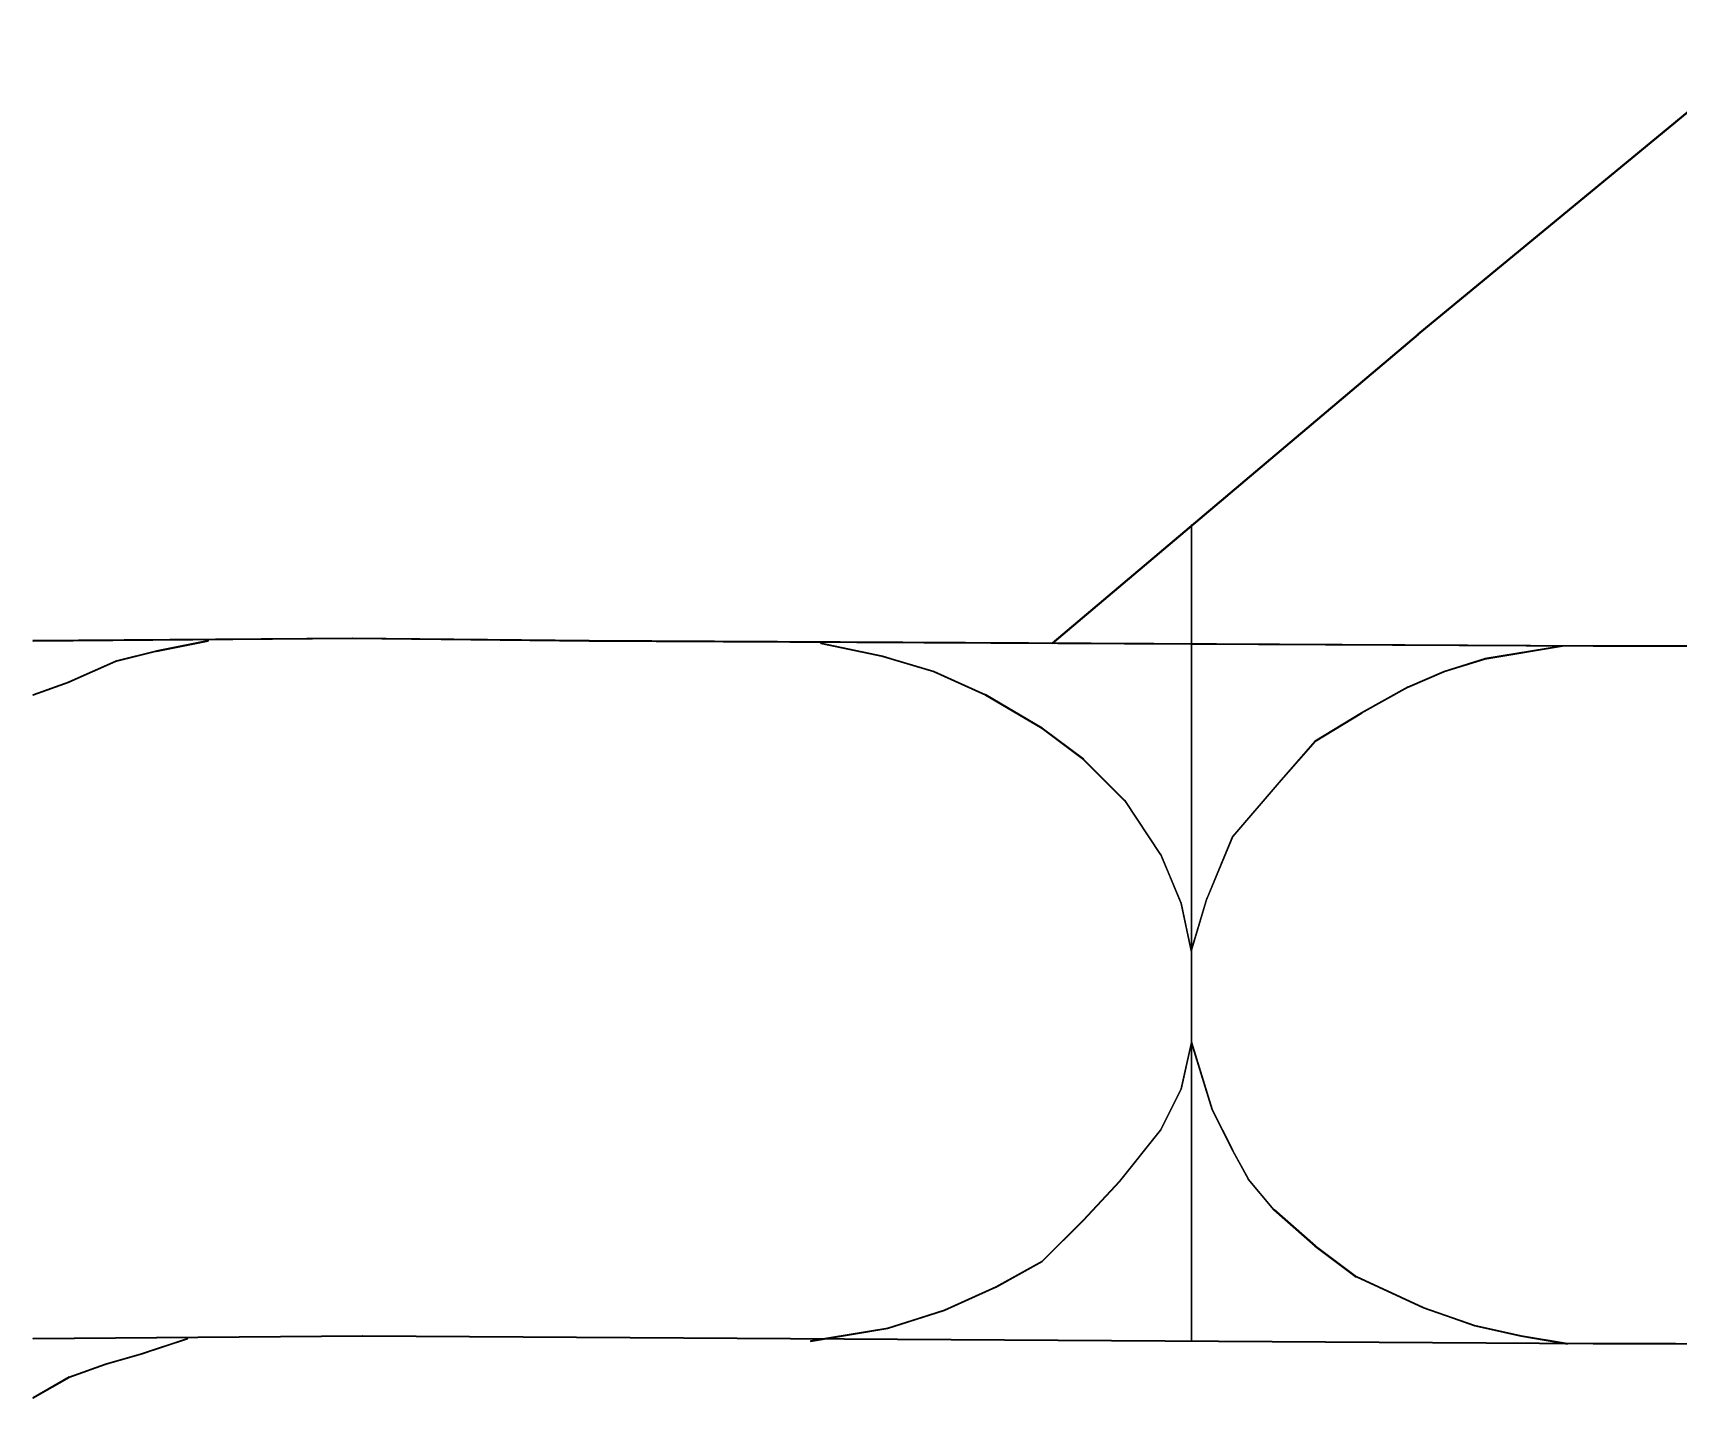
# Model space of a CAD drawing. Extents: x -291248544 to -291003570, y 98625193 to 98746984.
# Drawn here: x -291077317 to -291070004, y 98726748 to 98732816 of the extents above; entities that cross this region are included whole.
import ezdxf

# ---------------------------------------------------------------- set-up
doc = ezdxf.new("R2010")
doc.units = 0

msp = doc.modelspace()

# ---------------------------------------------------------------- linework, layer by layer
at = {"layer": 'mg_to_dxf', "color": 2}
for points in [[(-291069534.69, 98732814.47), (-291069534.55, 98732815.88), (-291071160.39, 98731476.28), (-291071158.98, 98731476.15)], [(-291071158.98, 98731476.15), (-291071159.11, 98731474.74), (-291069533.28, 98732814.34), (-291069534.69, 98732814.47)], [(-291071159.74, 98731475.51), (-291071159.62, 98731476.92), (-291072785.45, 98730102.98), (-291072784.04, 98730102.86)], [(-291072784.04, 98730102.86), (-291072784.16, 98730101.45), (-291071158.34, 98731475.39), (-291071159.74, 98731475.51)], [(-291071158.98, 98731476.15), (-291071160.39, 98731476.28), (-291071159.11, 98731474.74), (-291071158.98, 98731476.15)], [(-291071159.74, 98731475.51), (-291071158.34, 98731475.39), (-291071159.62, 98731476.92), (-291071159.74, 98731475.51)], [(-291072166.44, 98730628.47), (-291072167.44, 98730629.47), (-291072167.44, 98730102.04), (-291072166.44, 98730103.04)], [(-291072166.44, 98730628.47), (-291072165.44, 98730629.47), (-291072167.44, 98730629.47), (-291072166.44, 98730628.47)], [(-291072166.44, 98730103.04), (-291072165.44, 98730102.04), (-291072165.44, 98730629.47), (-291072166.44, 98730628.47)], [(-291075897.72, 98730125.42), (-291075896.72, 98730126.43), (-291077316.79, 98730114.98), (-291077315.78, 98730113.99)], [(-291077315.78, 98730113.99), (-291077316.78, 98730112.98), (-291075896.72, 98730124.43), (-291075897.72, 98730125.42)], [(-291075896.72, 98730125.42), (-291075897.72, 98730126.43), (-291075897.72, 98730124.43), (-291075896.72, 98730125.42)], [(-291074844.86, 98730113.99), (-291074843.85, 98730114.98), (-291075897.72, 98730126.43), (-291075896.72, 98730125.42)], [(-291075897.72, 98730125.42), (-291075896.72, 98730124.43), (-291075896.72, 98730126.43), (-291075897.72, 98730125.42)], [(-291075896.72, 98730125.42), (-291075897.72, 98730124.43), (-291074843.87, 98730112.98), (-291074844.86, 98730113.99)], [(-291077315.78, 98730113.99), (-291077316.79, 98730114.98), (-291077316.78, 98730112.98), (-291077315.78, 98730113.99)], [(-291076767.45, 98730068.09), (-291076766.7, 98730069.3), (-291076950.89, 98730023.26), (-291076949.59, 98730022.55)], [(-291076949.59, 98730022.55), (-291076950.23, 98730021.36), (-291076766.26, 98730067.35), (-291076767.45, 98730068.09)], [(-291076538.58, 98730113.89), (-291076537.79, 98730115.06), (-291076767.68, 98730069.08), (-291076766.48, 98730068.3)], [(-291076766.48, 98730068.3), (-291076767.68, 98730069.08), (-291076767.24, 98730067.13), (-291076766.48, 98730068.3)], [(-291076767.45, 98730068.09), (-291076766.26, 98730067.35), (-291076766.7, 98730069.3), (-291076767.45, 98730068.09)], [(-291076766.48, 98730068.3), (-291076767.24, 98730067.13), (-291076537.4, 98730113.1), (-291076538.58, 98730113.89)], [(-291076538.58, 98730113.89), (-291076537.4, 98730113.1), (-291076537.79, 98730115.06), (-291076538.58, 98730113.89)], [(-291074843.86, 98730113.98), (-291074844.85, 98730114.99), (-291074844.87, 98730112.99), (-291074843.86, 98730113.98)], [(-291074843.86, 98730113.98), (-291074844.87, 98730112.99), (-291070380.67, 98730090.09), (-291070381.66, 98730091.1)], [(-291074844.86, 98730113.99), (-291074843.87, 98730112.98), (-291074843.85, 98730114.98), (-291074844.86, 98730113.99)], [(-291070381.66, 98730091.1), (-291070380.66, 98730092.09), (-291074844.85, 98730114.99), (-291074843.86, 98730113.98)], [(-291073813.9, 98730102.44), (-291073814.68, 98730103.62), (-291073815.09, 98730101.66), (-291073813.9, 98730102.44)], [(-291073813.9, 98730102.44), (-291073815.09, 98730101.66), (-291073539.49, 98730044.25), (-291073540.22, 98730045.42)], [(-291073540.22, 98730045.42), (-291073539, 98730046.19), (-291073814.68, 98730103.62), (-291073813.9, 98730102.44)], [(-291073539.25, 98730045.17), (-291073539.97, 98730046.43), (-291073540.46, 98730044.49), (-291073539.25, 98730045.17)], [(-291073539.25, 98730045.17), (-291073540.46, 98730044.49), (-291073310.72, 98729975.57), (-291073311.33, 98729976.8)], [(-291073540.22, 98730045.42), (-291073539.49, 98730044.25), (-291073539, 98730046.19), (-291073540.22, 98730045.42)], [(-291073311.33, 98729976.8), (-291073310.02, 98729977.45), (-291073539.97, 98730046.43), (-291073539.25, 98730045.17)], [(-291072784.04, 98730102.86), (-291072785.45, 98730102.98), (-291072784.16, 98730101.45), (-291072784.04, 98730102.86)], [(-291072166.44, 98730102.04), (-291072167.44, 98730103.04), (-291072167.44, 98728557.09), (-291072166.44, 98728558.09)], [(-291072166.44, 98730102.04), (-291072165.44, 98730103.04), (-291072167.44, 98730103.04), (-291072166.44, 98730102.04)], [(-291072166.44, 98730103.04), (-291072167.44, 98730102.04), (-291072165.44, 98730102.04), (-291072166.44, 98730103.04)], [(-291072166.44, 98728558.09), (-291072165.44, 98728557.09), (-291072165.44, 98730103.04), (-291072166.44, 98730102.04)], [(-291070518.99, 98730091.01), (-291070518.16, 98730092.16), (-291070862.54, 98730034.77), (-291070861.32, 98730033.96)], [(-291070861.32, 98730033.96), (-291070862.08, 98730032.82), (-291070517.84, 98730090.19), (-291070518.99, 98730091.01)], [(-291070518.99, 98730091.01), (-291070517.84, 98730090.19), (-291070518.16, 98730092.16), (-291070518.99, 98730091.01)], [(-291070380.66, 98730091.09), (-291070381.66, 98730092.09), (-291070381.67, 98730090.09), (-291070380.66, 98730091.09)], [(-291070380.66, 98730091.09), (-291070381.67, 98730090.09), (-291069648.25, 98730090.09), (-291069649.24, 98730091.09)], [(-291069649.24, 98730091.09), (-291069648.24, 98730092.09), (-291070381.66, 98730092.09), (-291070380.66, 98730091.09)], [(-291070381.66, 98730091.1), (-291070380.67, 98730090.09), (-291070380.66, 98730092.09), (-291070381.66, 98730091.1)], [(-291076950.53, 98730022.23), (-291076949.94, 98730023.58), (-291077156.9, 98729931.6), (-291077155.61, 98729931.08)], [(-291077155.61, 98729931.08), (-291077156.15, 98729929.75), (-291076949.29, 98730021.69), (-291076950.53, 98730022.23)], [(-291076949.59, 98730022.55), (-291076950.89, 98730023.26), (-291076950.23, 98730021.36), (-291076949.59, 98730022.55)], [(-291076950.53, 98730022.23), (-291076949.29, 98730021.69), (-291076949.94, 98730023.58), (-291076950.53, 98730022.23)], [(-291073310.4, 98729976.45), (-291073310.96, 98729977.8), (-291073311.66, 98729975.92), (-291073310.4, 98729976.45)], [(-291073310.4, 98729976.45), (-291073311.66, 98729975.92), (-291073081.97, 98729872.56), (-291073082.43, 98729873.86)], [(-291073311.33, 98729976.8), (-291073310.72, 98729975.57), (-291073310.02, 98729977.45), (-291073311.33, 98729976.8)], [(-291073082.43, 98729873.86), (-291073081.05, 98729874.34), (-291073310.96, 98729977.8), (-291073310.4, 98729976.45)], [(-291071045.38, 98729976.46), (-291071044.81, 98729977.79), (-291071206.04, 98729908.69), (-291071204.68, 98729908.19)], [(-291071204.68, 98729908.19), (-291071205.16, 98729906.89), (-291071044.11, 98729975.91), (-291071045.38, 98729976.46)], [(-291070862.29, 98730033.73), (-291070861.57, 98730035), (-291071045.75, 98729977.44), (-291071044.44, 98729976.8)], [(-291071044.44, 98729976.8), (-291071045.75, 98729977.44), (-291071045.05, 98729975.57), (-291071044.44, 98729976.8)], [(-291071045.38, 98729976.46), (-291071044.11, 98729975.91), (-291071044.81, 98729977.79), (-291071045.38, 98729976.46)], [(-291071044.44, 98729976.8), (-291071045.05, 98729975.57), (-291070861.11, 98730033.05), (-291070862.29, 98730033.73)], [(-291070861.32, 98730033.96), (-291070862.54, 98730034.77), (-291070862.08, 98730032.82), (-291070861.32, 98730033.96)], [(-291070862.29, 98730033.73), (-291070861.11, 98730033.05), (-291070861.57, 98730035), (-291070862.29, 98730033.73)], [(-291077156.54, 98729930.71), (-291077155.97, 98729931.98), (-291077317.09, 98729874.43), (-291077315.81, 98729873.83)], [(-291077315.81, 98729873.83), (-291077316.42, 98729872.55), (-291077155.22, 98729930.12), (-291077156.54, 98729930.71)], [(-291077155.61, 98729931.08), (-291077156.9, 98729931.6), (-291077156.15, 98729929.75), (-291077155.61, 98729931.08)], [(-291077156.54, 98729930.71), (-291077155.22, 98729930.12), (-291077155.97, 98729931.98), (-291077156.54, 98729930.71)], [(-291071205.58, 98729907.75), (-291071205.14, 98729909.13), (-291071412.07, 98729794.17), (-291071410.7, 98729793.79)], [(-291071410.7, 98729793.79), (-291071411.07, 98729792.44), (-291071204.26, 98729907.33), (-291071205.58, 98729907.75)], [(-291071204.68, 98729908.19), (-291071206.04, 98729908.69), (-291071205.16, 98729906.89), (-291071204.68, 98729908.19)], [(-291071205.58, 98729907.75), (-291071204.26, 98729907.33), (-291071205.14, 98729909.13), (-291071205.58, 98729907.75)], [(-291077315.81, 98729873.83), (-291077317.09, 98729874.43), (-291077316.42, 98729872.55), (-291077315.81, 98729873.83)], [(-291073081.54, 98729873.4), (-291073081.94, 98729874.8), (-291073082.86, 98729873.02), (-291073081.54, 98729873.4)], [(-291073081.54, 98729873.4), (-291073082.86, 98729873.02), (-291072830.33, 98729723.8), (-291072830.63, 98729725.14)], [(-291073082.43, 98729873.86), (-291073081.97, 98729872.56), (-291073081.05, 98729874.34), (-291073082.43, 98729873.86)], [(-291072830.63, 98729725.14), (-291072829.21, 98729725.46), (-291073081.94, 98729874.8), (-291073081.54, 98729873.4)], [(-291071411.56, 98729793.29), (-291071411.21, 98729794.67), (-291071618.21, 98729668.17), (-291071616.69, 98729667.93)], [(-291071616.69, 98729667.93), (-291071616.91, 98729666.63), (-291071410.2, 98729792.95), (-291071411.56, 98729793.29)], [(-291071410.7, 98729793.79), (-291071412.07, 98729794.17), (-291071411.07, 98729792.44), (-291071410.7, 98729793.79)], [(-291071411.56, 98729793.29), (-291071410.2, 98729792.95), (-291071411.21, 98729794.67), (-291071411.56, 98729793.29)], [(-291072829.8, 98729724.58), (-291072830.04, 98729726.02), (-291072831.16, 98729724.35), (-291072829.8, 98729724.58)], [(-291072829.8, 98729724.58), (-291072831.16, 98729724.35), (-291072647.35, 98729586.5), (-291072647.5, 98729587.86)], [(-291072830.63, 98729725.14), (-291072830.33, 98729723.8), (-291072829.21, 98729725.46), (-291072830.63, 98729725.14)], [(-291072647.5, 98729587.86), (-291072646.04, 98729588.01), (-291072830.04, 98729726.02), (-291072829.8, 98729724.58)], [(-291071617.46, 98729667.28), (-291071617.45, 98729668.82), (-291071778.43, 98729484.84), (-291071777.01, 98729484.93)], [(-291071777.01, 98729484.93), (-291071776.92, 98729483.53), (-291071616.14, 98729667.27), (-291071617.46, 98729667.28)], [(-291071616.69, 98729667.93), (-291071618.21, 98729668.17), (-291071616.91, 98729666.63), (-291071616.69, 98729667.93)], [(-291071617.46, 98729667.28), (-291071616.14, 98729667.27), (-291071617.45, 98729668.82), (-291071617.46, 98729667.28)], [(-291072646.74, 98729587.2), (-291072646.79, 98729588.67), (-291072648.11, 98729587.15), (-291072646.74, 98729587.2)], [(-291072646.74, 98729587.2), (-291072648.11, 98729587.15), (-291072464.41, 98729403.46), (-291072464.34, 98729404.8)], [(-291072647.5, 98729587.86), (-291072647.35, 98729586.5), (-291072646.04, 98729588.01), (-291072647.5, 98729587.86)], [(-291072464.34, 98729404.8), (-291072462.86, 98729404.73), (-291072646.79, 98729588.67), (-291072646.74, 98729587.2)], [(-291071777.67, 98729484.18), (-291071777.77, 98729485.59), (-291071984.53, 98729244.38), (-291071983.01, 98729244.62)], [(-291071983.01, 98729244.62), (-291071982.8, 98729243.32), (-291071776.26, 98729484.28), (-291071777.67, 98729484.18)], [(-291071777.01, 98729484.93), (-291071778.43, 98729484.84), (-291071776.92, 98729483.53), (-291071777.01, 98729484.93)], [(-291071777.67, 98729484.18), (-291071776.26, 98729484.28), (-291071777.77, 98729485.59), (-291071777.67, 98729484.18)], [(-291072463.71, 98729404.03), (-291072463.49, 98729405.5), (-291072465.05, 98729404.23), (-291072463.71, 98729404.03)], [(-291072463.71, 98729404.03), (-291072465.05, 98729404.23), (-291072304.38, 98729163.23), (-291072304.05, 98729164.54)], [(-291072464.34, 98729404.8), (-291072464.41, 98729403.46), (-291072462.86, 98729404.73), (-291072464.34, 98729404.8)], [(-291072304.05, 98729164.54), (-291072302.61, 98729164.18), (-291072463.49, 98729405.5), (-291072463.71, 98729404.03)], [(-291071983.53, 98729243.76), (-291071984, 98729245.23), (-291072098.91, 98728969.45), (-291072097.59, 98728970.04)], [(-291072097.59, 98728970.04), (-291072097.03, 98728968.77), (-291071982.28, 98729244.17), (-291071983.53, 98729243.76)], [(-291071983.01, 98729244.62), (-291071984.53, 98729244.38), (-291071982.8, 98729243.32), (-291071983.01, 98729244.62)], [(-291071983.53, 98729243.76), (-291071982.28, 98729244.17), (-291071984, 98729245.23), (-291071983.53, 98729243.76)], [(-291072303.58, 98729163.66), (-291072303.08, 98729165.06), (-291072304.85, 98729164.11), (-291072303.58, 98729163.66)], [(-291072303.58, 98729163.66), (-291072304.85, 98729164.11), (-291072212.98, 98728945.92), (-291072212.41, 98728947.15)], [(-291072304.05, 98729164.54), (-291072304.38, 98729163.23), (-291072302.61, 98729164.18), (-291072304.05, 98729164.54)], [(-291072212.41, 98728947.15), (-291072211.07, 98728946.52), (-291072303.08, 98729165.06), (-291072303.58, 98729163.66)], [(-291072097.92, 98728969.09), (-291072098.58, 98728970.39), (-291072167.54, 98728740.5), (-291072166.3, 98728741.17)], [(-291072166.3, 98728741.17), (-291072165.63, 98728739.93), (-291072096.69, 98728969.72), (-291072097.92, 98728969.09)], [(-291072097.59, 98728970.04), (-291072098.91, 98728969.45), (-291072097.03, 98728968.77), (-291072097.59, 98728970.04)], [(-291072097.92, 98728969.09), (-291072096.69, 98728969.72), (-291072098.58, 98728970.39), (-291072097.92, 98728969.09)], [(-291072212.12, 98728946.19), (-291072211.36, 98728947.48), (-291072213.28, 98728946.88), (-291072212.12, 98728946.19)], [(-291072212.12, 98728946.19), (-291072213.28, 98728946.88), (-291072167.32, 98728728.55), (-291072166.55, 98728729.74)], [(-291072212.41, 98728947.15), (-291072212.98, 98728945.92), (-291072211.07, 98728946.52), (-291072212.41, 98728947.15)], [(-291072166.55, 98728729.74), (-291072165.36, 98728728.96), (-291072211.36, 98728947.48), (-291072212.12, 98728946.19)], [(-291072166.3, 98728741.17), (-291072167.54, 98728740.5), (-291072165.63, 98728739.93), (-291072166.3, 98728741.17)], [(-291072166.55, 98728729.74), (-291072167.32, 98728728.55), (-291072165.36, 98728728.96), (-291072166.55, 98728729.74)], [(-291072166.44, 98728557.09), (-291072167.44, 98728558.09), (-291072167.44, 98727000.69), (-291072166.44, 98727001.69)], [(-291072166.44, 98728557.09), (-291072165.44, 98728558.09), (-291072167.44, 98728558.09), (-291072166.44, 98728557.09)], [(-291072166.44, 98728558.09), (-291072167.44, 98728557.09), (-291072165.44, 98728557.09), (-291072166.44, 98728558.09)], [(-291072166.44, 98727001.69), (-291072165.44, 98727000.69), (-291072165.44, 98728558.09), (-291072166.44, 98728557.09)], [(-291072166.55, 98728328.22), (-291072167.31, 98728329.41), (-291072213.28, 98728122.56), (-291072212.11, 98728123.2)], [(-291072212.11, 98728123.2), (-291072211.38, 98728121.88), (-291072165.36, 98728328.98), (-291072166.55, 98728328.22)], [(-291072166.3, 98728328.23), (-291072165.63, 98728329.48), (-291072167.55, 98728328.89), (-291072166.3, 98728328.23)], [(-291072166.3, 98728328.23), (-291072167.55, 98728328.89), (-291072075.67, 98728030.31), (-291072075.04, 98728031.64)], [(-291072166.55, 98728328.22), (-291072165.36, 98728328.98), (-291072167.31, 98728329.41), (-291072166.55, 98728328.22)], [(-291072075.04, 98728031.64), (-291072073.81, 98728031.05), (-291072165.63, 98728329.48), (-291072166.3, 98728328.23)], [(-291072212.44, 98728122.26), (-291072212.94, 98728123.5), (-291072304.84, 98727939.7), (-291072303.55, 98727940.06)], [(-291072303.55, 98727940.06), (-291072303.15, 98727938.61), (-291072211.04, 98728122.82), (-291072212.44, 98728122.26)], [(-291072212.11, 98728123.2), (-291072213.28, 98728122.56), (-291072211.38, 98728121.88), (-291072212.11, 98728123.2)], [(-291072212.44, 98728122.26), (-291072211.04, 98728122.82), (-291072212.94, 98728123.5), (-291072212.44, 98728122.26)], [(-291072074.67, 98728030.71), (-291072074.18, 98728031.98), (-291072076.05, 98728031.23), (-291072074.67, 98728030.71)], [(-291072074.67, 98728030.71), (-291072076.05, 98728031.23), (-291071984, 98727847.14), (-291071983.56, 98727848.5)], [(-291072075.04, 98728031.64), (-291072075.67, 98728030.31), (-291072073.81, 98728031.05), (-291072075.04, 98728031.64)], [(-291071983.56, 98727848.5), (-291071982.23, 98727848.07), (-291072074.18, 98728031.98), (-291072074.67, 98728030.71)], [(-291072304.09, 98727939.21), (-291072304.3, 98727940.54), (-291072487.95, 98727710.99), (-291072486.56, 98727711.11)], [(-291072486.56, 98727711.11), (-291072486.43, 98727709.68), (-291072302.61, 98727939.46), (-291072304.09, 98727939.21)], [(-291072303.55, 98727940.06), (-291072304.84, 98727939.7), (-291072303.15, 98727938.61), (-291072303.55, 98727940.06)], [(-291072304.09, 98727939.21), (-291072302.61, 98727939.46), (-291072304.3, 98727940.54), (-291072304.09, 98727939.21)], [(-291071983.1, 98727847.61), (-291071982.69, 98727848.96), (-291071984.46, 98727848.03), (-291071983.1, 98727847.61)], [(-291071983.1, 98727847.61), (-291071984.46, 98727848.03), (-291071915.26, 98727721.16), (-291071914.91, 98727722.61)], [(-291071983.56, 98727848.5), (-291071984, 98727847.14), (-291071982.23, 98727848.07), (-291071983.56, 98727848.5)], [(-291071914.91, 98727722.61), (-291071913.6, 98727722.29), (-291071982.69, 98727848.96), (-291071983.1, 98727847.61)], [(-291072487.22, 98727710.36), (-291072487.29, 98727711.74), (-291072648.16, 98727539.39), (-291072646.75, 98727539.43)], [(-291072646.75, 98727539.43), (-291072646.72, 98727538), (-291072485.78, 98727710.44), (-291072487.22, 98727710.36)], [(-291072486.56, 98727711.11), (-291072487.95, 98727710.99), (-291072486.43, 98727709.68), (-291072486.56, 98727711.11)], [(-291072487.22, 98727710.36), (-291072485.78, 98727710.44), (-291072487.29, 98727711.74), (-291072487.22, 98727710.36)], [(-291071914.35, 98727721.78), (-291071914.16, 98727723.12), (-291071915.83, 98727721.99), (-291071914.35, 98727721.78)], [(-291071914.35, 98727721.78), (-291071915.83, 98727721.99), (-291071800.63, 98727583.75), (-291071800.55, 98727585.22)], [(-291071914.91, 98727722.61), (-291071915.26, 98727721.16), (-291071913.6, 98727722.29), (-291071914.91, 98727722.61)], [(-291071800.55, 98727585.22), (-291071799.19, 98727585.15), (-291071914.16, 98727723.12), (-291071914.35, 98727721.78)], [(-291071799.85, 98727584.51), (-291071799.89, 98727585.87), (-291071801.33, 98727584.47), (-291071799.85, 98727584.51)], [(-291071799.85, 98727584.51), (-291071801.33, 98727584.47), (-291071617.38, 98727423.51), (-291071617.5, 98727424.95)], [(-291071800.55, 98727585.22), (-291071800.63, 98727583.75), (-291071799.19, 98727585.15), (-291071800.55, 98727585.22)], [(-291071617.5, 98727424.95), (-291071616.12, 98727425.07), (-291071799.89, 98727585.87), (-291071799.85, 98727584.51)], [(-291072647.45, 98727538.71), (-291072647.46, 98727540.11), (-291072831.17, 98727356.41), (-291072829.84, 98727356.31)], [(-291072829.84, 98727356.31), (-291072829.95, 98727354.79), (-291072646.02, 98727538.72), (-291072647.45, 98727538.71)], [(-291072646.75, 98727539.43), (-291072648.16, 98727539.39), (-291072646.72, 98727538), (-291072646.75, 98727539.43)], [(-291072647.45, 98727538.71), (-291072646.02, 98727538.72), (-291072647.46, 98727540.11), (-291072647.45, 98727538.71)], [(-291071616.73, 98727424.32), (-291071616.9, 98727425.7), (-291071618.16, 98727424.14), (-291071616.73, 98727424.32)], [(-291071616.73, 98727424.32), (-291071618.16, 98727424.14), (-291071434.13, 98727286.13), (-291071434.42, 98727287.59)], [(-291071617.5, 98727424.95), (-291071617.38, 98727423.51), (-291071616.12, 98727425.07), (-291071617.5, 98727424.95)], [(-291071434.42, 98727287.59), (-291071433.1, 98727287.85), (-291071616.9, 98727425.7), (-291071616.73, 98727424.32)], [(-291072830.64, 98727355.71), (-291072830.37, 98727357.01), (-291073037.08, 98727242.17), (-291073035.76, 98727241.76)], [(-291073035.76, 98727241.76), (-291073036.18, 98727240.38), (-291072829.15, 98727355.4), (-291072830.64, 98727355.71)], [(-291072829.84, 98727356.31), (-291072831.17, 98727356.41), (-291072829.95, 98727354.79), (-291072829.84, 98727356.31)], [(-291072830.64, 98727355.71), (-291072829.15, 98727355.4), (-291072830.37, 98727357.01), (-291072830.64, 98727355.71)], [(-291071433.56, 98727287.08), (-291071433.96, 98727288.37), (-291071434.99, 98727286.64), (-291071433.56, 98727287.08)], [(-291071433.56, 98727287.08), (-291071434.99, 98727286.64), (-291071136.4, 98727148.83), (-291071136.93, 98727150.17)], [(-291071434.42, 98727287.59), (-291071434.13, 98727286.13), (-291071433.1, 98727287.85), (-291071434.42, 98727287.59)], [(-291071136.93, 98727150.17), (-291071135.64, 98727150.68), (-291071433.96, 98727288.37), (-291071433.56, 98727287.08)], [(-291073036.65, 98727241.31), (-291073036.19, 98727242.62), (-291073265.89, 98727139.25), (-291073264.62, 98727138.72)], [(-291073264.62, 98727138.72), (-291073265.17, 98727137.38), (-291073035.29, 98727240.83), (-291073036.65, 98727241.31)], [(-291073035.76, 98727241.76), (-291073037.08, 98727242.17), (-291073036.18, 98727240.38), (-291073035.76, 98727241.76)], [(-291073036.65, 98727241.31), (-291073035.29, 98727240.83), (-291073036.19, 98727242.62), (-291073036.65, 98727241.31)], [(-291073265.55, 98727138.37), (-291073264.96, 98727139.61), (-291073517.56, 98727059.23), (-291073516.37, 98727058.56)], [(-291073516.37, 98727058.56), (-291073517.09, 98727057.28), (-291073264.24, 98727137.74), (-291073265.55, 98727138.37)], [(-291073264.62, 98727138.72), (-291073265.89, 98727139.25), (-291073265.17, 98727137.38), (-291073264.62, 98727138.72)], [(-291073265.55, 98727138.37), (-291073264.24, 98727137.74), (-291073264.96, 98727139.61), (-291073265.55, 98727138.37)], [(-291071136, 98727149.8), (-291071136.57, 98727151.06), (-291071137.32, 98727149.2), (-291071136, 98727149.8)], [(-291071136, 98727149.8), (-291071137.32, 98727149.2), (-291070907.39, 98727068.73), (-291070908.07, 98727070.02)], [(-291071136.93, 98727150.17), (-291071136.4, 98727148.83), (-291071135.64, 98727150.68), (-291071136.93, 98727150.17)], [(-291070908.07, 98727070.02), (-291070906.85, 98727070.65), (-291071136.57, 98727151.06), (-291071136, 98727149.8)], [(-291073517.34, 98727058.33), (-291073516.59, 98727059.47), (-291073860.83, 98727002.09), (-291073859.68, 98727001.27)], [(-291073859.68, 98727001.27), (-291073860.5, 98727000.12), (-291073516.12, 98727057.52), (-291073517.34, 98727058.33)], [(-291073516.37, 98727058.56), (-291073517.56, 98727059.23), (-291073517.09, 98727057.28), (-291073516.37, 98727058.56)], [(-291073517.34, 98727058.33), (-291073516.12, 98727057.52), (-291073516.59, 98727059.47), (-291073517.34, 98727058.33)], [(-291070907.1, 98727069.75), (-291070907.81, 98727070.93), (-291070908.36, 98727069), (-291070907.1, 98727069.75)], [(-291070907.1, 98727069.75), (-291070908.36, 98727069), (-291070701.3, 98727022.99), (-291070702.09, 98727024.19)], [(-291070908.07, 98727070.02), (-291070907.39, 98727068.73), (-291070906.85, 98727070.65), (-291070908.07, 98727070.02)], [(-291070702.09, 98727024.19), (-291070700.92, 98727024.95), (-291070907.81, 98727070.93), (-291070907.1, 98727069.75)], [(-291075851.94, 98727024.07), (-291075850.94, 98727025.08), (-291077316.79, 98727013.63), (-291077315.78, 98727012.64)], [(-291077315.78, 98727012.64), (-291077316.79, 98727013.63), (-291077316.78, 98727011.63), (-291077315.78, 98727012.64)], [(-291077315.78, 98727012.64), (-291077316.78, 98727011.63), (-291075850.94, 98727023.08), (-291075851.94, 98727024.07)], [(-291076630.11, 98727012.48), (-291076629.48, 98727013.74), (-291076836.4, 98726944.77), (-291076835.16, 98726944.13)], [(-291076835.16, 98726944.13), (-291076835.81, 98726942.86), (-291076628.85, 98727011.84), (-291076630.11, 98727012.48)], [(-291076630.11, 98727012.48), (-291076628.85, 98727011.84), (-291076629.48, 98727013.74), (-291076630.11, 98727012.48)], [(-291075850.94, 98727024.08), (-291075851.94, 98727025.08), (-291075851.94, 98727023.08), (-291075850.94, 98727024.08)], [(-291070381.66, 98726989.75), (-291070380.66, 98726990.74), (-291075851.94, 98727025.08), (-291075850.94, 98727024.08)], [(-291075851.94, 98727024.07), (-291075850.94, 98727023.08), (-291075850.94, 98727025.08), (-291075851.94, 98727024.07)], [(-291075850.94, 98727024.08), (-291075851.94, 98727023.08), (-291070380.67, 98726988.74), (-291070381.66, 98726989.75)], [(-291073859.68, 98727001.27), (-291073860.83, 98727002.09), (-291073860.5, 98727000.12), (-291073859.68, 98727001.27)], [(-291072166.44, 98727001.69), (-291072167.44, 98727000.69), (-291072165.44, 98727000.69), (-291072166.44, 98727001.69)], [(-291070701.11, 98727024), (-291070701.9, 98727025.14), (-291070702.28, 98727023.18), (-291070701.11, 98727024)], [(-291070701.11, 98727024), (-291070702.28, 98727023.18), (-291070495.28, 98726988.68), (-291070496.1, 98726989.83)], [(-291070702.09, 98727024.19), (-291070701.3, 98727022.99), (-291070700.92, 98727024.95), (-291070702.09, 98727024.19)], [(-291070496.1, 98726989.83), (-291070494.95, 98726990.65), (-291070701.9, 98727025.14), (-291070701.11, 98727024)], [(-291070496.1, 98726989.83), (-291070495.28, 98726988.68), (-291070494.95, 98726990.65), (-291070496.1, 98726989.83)], [(-291070380.66, 98726989.75), (-291070381.66, 98726990.75), (-291070381.67, 98726988.75), (-291070380.66, 98726989.75)], [(-291070380.66, 98726989.75), (-291070381.67, 98726988.75), (-291070014.46, 98726988.75), (-291070015.45, 98726989.75)], [(-291070015.45, 98726989.75), (-291070014.45, 98726990.75), (-291070381.66, 98726990.75), (-291070380.66, 98726989.75)], [(-291070381.66, 98726989.75), (-291070380.67, 98726988.74), (-291070380.66, 98726990.74), (-291070381.66, 98726989.75)], [(-291070014.45, 98726989.74), (-291070015.45, 98726990.75), (-291070015.46, 98726988.75), (-291070014.45, 98726989.74)], [(-291070014.45, 98726989.74), (-291070015.46, 98726988.75), (-291066237.92, 98726965.85), (-291066238.9, 98726966.86)], [(-291066238.9, 98726966.86), (-291066237.88, 98726967.85), (-291070015.45, 98726990.75), (-291070014.45, 98726989.74)], [(-291070015.45, 98726989.75), (-291070014.46, 98726988.75), (-291070014.45, 98726990.75), (-291070015.45, 98726989.75)], [(-291076836.11, 98726943.83), (-291076835.45, 98726945.06), (-291076996.64, 98726899.01), (-291076995.37, 98726898.33)], [(-291076995.37, 98726898.33), (-291076996.02, 98726897.1), (-291076834.86, 98726943.15), (-291076836.11, 98726943.83)], [(-291076835.16, 98726944.13), (-291076836.4, 98726944.77), (-291076835.81, 98726942.86), (-291076835.16, 98726944.13)], [(-291076836.11, 98726943.83), (-291076834.86, 98726943.15), (-291076835.45, 98726945.06), (-291076836.11, 98726943.83)], [(-291077156.5, 98726840.72), (-291077156.05, 98726842.13), (-291077317.21, 98726750.04), (-291077315.85, 98726749.67)], [(-291077315.85, 98726749.67), (-291077316.22, 98726748.3), (-291077155.21, 98726840.31), (-291077156.5, 98726840.72)], [(-291076996.32, 98726898.03), (-291076995.68, 98726899.31), (-291077156.96, 98726841.72), (-291077155.59, 98726841.14)], [(-291077155.59, 98726841.14), (-291077156.96, 98726841.72), (-291077156.12, 98726839.89), (-291077155.59, 98726841.14)], [(-291077156.5, 98726840.72), (-291077155.21, 98726840.31), (-291077156.05, 98726842.13), (-291077156.5, 98726840.72)], [(-291077155.59, 98726841.14), (-291077156.12, 98726839.89), (-291076995.07, 98726897.41), (-291076996.32, 98726898.03)], [(-291076995.37, 98726898.33), (-291076996.64, 98726899.01), (-291076996.02, 98726897.1), (-291076995.37, 98726898.33)], [(-291076996.32, 98726898.03), (-291076995.07, 98726897.41), (-291076995.68, 98726899.31), (-291076996.32, 98726898.03)], [(-291077315.85, 98726749.67), (-291077317.21, 98726750.04), (-291077316.22, 98726748.3), (-291077315.85, 98726749.67)]]:
    msp.add_3dface(points, dxfattribs=at)

doc.saveas('drawing.dxf')
